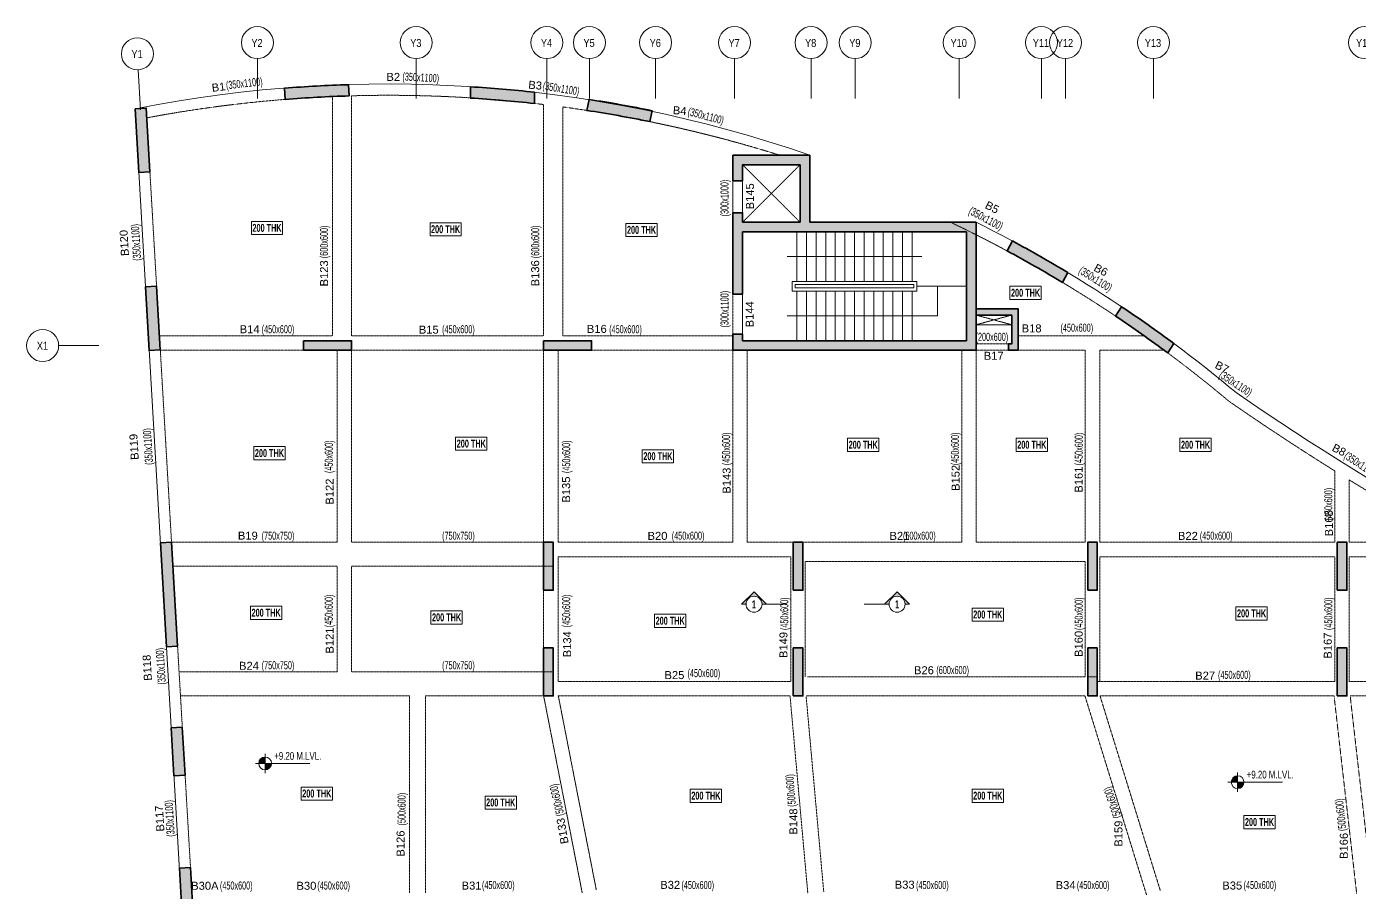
# Model space of a CAD drawing. Header units: millimetres. Extents: x 369 to 70603, y 264 to 64054.
# Drawn here: x 369 to 42012, y 37002 to 64054 of the extents above; entities that cross this region are included whole.
import ezdxf
from ezdxf.enums import TextEntityAlignment as Align

# ---------------------------------------------------------------- set-up
doc = ezdxf.new("R2010")
doc.units = ezdxf.units.MM
doc.linetypes.add('Grid Line', pattern=[2222.5, 1270, -317.5, 317.5, -317.5])
doc.linetypes.add('HIDDEN', pattern=[0.375, 0.25, -0.125])
for name, color, linetype, lineweight in [('A-ANNO-DIMS', 8, 'Continuous', 15), ('A-DETL-MISC', 35, 'Continuous', 15), ('A-FLOR-IDEN', 11, 'Continuous', 9), ('A-GRIDS', 8, 'Continuous', 9), ('A-HIDD-ABVE', 8, 'HIDDEN', 20), ('G-____-____-DIMS', 7, 'Continuous', 9), ('G-ANNO-SYMB', 1, 'Continuous', 9), ('S-BEAM', 7, 'Continuous', 18), ('S-BEAM-IDEN', 2, 'Continuous', 9), ('S-COL HATCH', 9, 'Continuous', 0), ('S-COLS', 5, 'Continuous', 35), ('S-GRIDS', 8, 'Continuous', 9)]:
    doc.layers.add(name, color=color, linetype=linetype, lineweight=lineweight)
doc.layers.add('Beam Nos', color=7, linetype='Continuous')
doc.styles.add('Arial Narrow', font='ARIALN.TTF', dxfattribs={"height": 400})
doc.styles.add('Dim.s & Anno.(Misc.)', font='ARIALN.TTF')
doc.styles.add('SC-BBS1', font='SansSerif')
doc.styles.add('Swis721 LtCn BT', font='swisscl.ttf', dxfattribs={"width": 0.9, "height": 233.355162})
doc.styles.add('Swis721 LtCn BT_1', font='swisscl.ttf', dxfattribs={"height": 240})
doc.styles.add('Swis721 LtCn BT_B', font='', dxfattribs={"width": 0.9, "height": 246.918336})
doc.styles.get('Swis721 LtCn BT_B').set_extended_font_data('Swis721 LtCn BT', bold=True)
doc.dimstyles.new('A-GFC-100', dxfattribs={"dimscale": 100, "dimtxt": 1.75, "dimasz": 1.5, "dimexe": 1.5, "dimexo": 0, "dimgap": 1, "dimtad": 1, "dimdsep": 46, "dimtxsty": 'Dim.s & Anno.(Misc.)', "dimblk": 'ARCHTICK', "dimcen": 0, "dimdle": 1.5, "dimclrd": 256, "dimclre": 8, "dimclrt": 6, "dimazin": 2, "dimtfac": 1, "dimtix": 1, "dimtmove": 2, "dimatfit": 3, "dimfxl": 1, "dimtolj": 1, "dimlwd": -1, "dimlwe": 9, "dimarcsym": 0})

# ---------------------------------------------------------------- blocks, each defined once
blk = doc.blocks.new('_ARCHTICK')
at = {"color": 0, "linetype": 'ByBlock', "const_width": 0.15}
blk.add_lwpolyline([(-0.5, -0.5), (0.5, 0.5)], dxfattribs=at)
blk = doc.blocks.new('A$Cb7cd9481')
at = {"layer": 'S-COL HATCH', "transparency": 33554687}
h = blk.add_hatch(color=256, dxfattribs=at)
h.dxf.hatch_style = 1
h.paths.add_polyline_path([(-9681, 41101), (-9700, 41450, 0.01185), (-11697, 41341), (-11678, 40991, -0.011949)])
h = blk.add_hatch(color=256, dxfattribs=at)
h.dxf.hatch_style = 1
h.paths.add_polyline_path([(-3886, 40864), (-3886, 41216, 0.011892), (-5886, 41384), (-5886, 41033, -0.011992)])
h = blk.add_hatch(color=256, dxfattribs=at)
h.dxf.hatch_style = 1
h.paths.add_polyline_path([(-282, 40295), (-212, 40638, 0.011811), (-2182, 40990), (-2251, 40647, -0.01191)])
h = blk.add_hatch(color=256, dxfattribs=at)
h.dxf.hatch_style = 1
h.paths.add_polyline_path([(-16019, 40721), (-16368, 40700), (-16252, 38704), (-15902, 38724)])
h = blk.add_hatch(color=256, dxfattribs=at)
h.dxf.hatch_style = 1
h.paths.add_polyline_path([(9915, 37151), (4715, 37151), (4715, 39251), (2315, 39251), (2315, 38451), (2615, 38451), (2615, 38951), (4415, 38951), (4415, 37151), (2615, 37151), (2615, 37451), (2315, 37451), (2315, 34901), (2615, 34901), (2615, 36851), (9615, 36851), (9615, 33451), (2615, 33451), (2615, 33651), (2315, 33651), (2315, 33151), (9915, 33151)])
h = blk.add_hatch(color=256, dxfattribs=at)
h.dxf.hatch_style = 1
h.paths.add_polyline_path([(11046, 36567), (10880, 36258, -0.01191), (12618, 35269), (12784, 35577, 0.011811)])
h = blk.add_hatch(color=256, dxfattribs=at)
h.dxf.hatch_style = 1
h.paths.add_polyline_path([(-15694, 35157), (-16043, 35136), (-15927, 33140), (-15578, 33160)])
h = blk.add_hatch(color=256, dxfattribs=at)
h.dxf.hatch_style = 1
h.paths.add_polyline_path([(11225, 34450), (9915, 34450), (9915, 34250), (11025, 34250), (11025, 33350), (10925, 33350), (10925, 33151), (11225, 33150), (11225, 33350)])
h = blk.add_hatch(color=256, dxfattribs=at)
h.dxf.hatch_style = 1
h.paths.add_polyline_path([(14462, 34513), (14267, 34222, -0.01191), (15902, 33069), (16097, 33360, 0.011811)])
h = blk.add_hatch(color=256, dxfattribs=at)
h.dxf.hatch_style = 1
h.paths.add_polyline_path([(-11102, 33451), (-11102, 33151), (-9602, 33151), (-9602, 33451)])
h = blk.add_hatch(color=256, dxfattribs=at)
h.dxf.hatch_style = 1
h.paths.add_polyline_path([(-3600, 33451), (-3600, 33151), (-2100, 33151), (-2100, 33451)])
h = blk.add_hatch(color=256, dxfattribs=at)
h.dxf.hatch_style = 1
h.paths.add_polyline_path([(-15227, 27150), (-15577, 27130), (-15387, 23885), (-15038, 23905)])
h = blk.add_hatch(color=256, dxfattribs=at)
h.dxf.hatch_style = 1
h.paths.add_polyline_path([(-3600, 25651), (-3300, 25651), (-3300, 27151), (-3600, 27151)])
h = blk.add_hatch(color=256, dxfattribs=at)
h.dxf.hatch_style = 1
h.paths.add_polyline_path([(-3600, 25651), (-3300, 25651), (-3300, 27151), (-3600, 27151)])
h = blk.add_hatch(color=256, dxfattribs=at)
h.dxf.hatch_style = 1
h.paths.add_polyline_path([(4200, 25651), (4500, 25651), (4500, 27151), (4200, 27151)])
h = blk.add_hatch(color=256, dxfattribs=at)
h.dxf.hatch_style = 1
h.paths.add_polyline_path([(4200, 25651), (4500, 25651), (4500, 27151), (4200, 27151)])
h = blk.add_hatch(color=256, dxfattribs=at)
h.dxf.hatch_style = 1
h.paths.add_polyline_path([(13400, 25651), (13700, 25651), (13700, 27151), (13400, 27151)])
h = blk.add_hatch(color=256, dxfattribs=at)
h.dxf.hatch_style = 1
h.paths.add_polyline_path([(13400, 25651), (13700, 25651), (13700, 27151), (13400, 27151)])
h = blk.add_hatch(color=256, dxfattribs=at)
h.dxf.hatch_style = 1
h.paths.add_polyline_path([(21200, 25651), (21500, 25651), (21500, 27151), (21200, 27151)])
h = blk.add_hatch(color=256, dxfattribs=at)
h.dxf.hatch_style = 1
h.paths.add_polyline_path([(21200, 25651), (21500, 25651), (21500, 27151), (21200, 27151)])
h = blk.add_hatch(color=256, dxfattribs=at)
h.dxf.hatch_style = 1
h.paths.add_polyline_path([(-3600, 22351), (-3300, 22351), (-3300, 23851), (-3600, 23851)])
h = blk.add_hatch(color=256, dxfattribs=at)
h.dxf.hatch_style = 1
h.paths.add_polyline_path([(-3600, 22351), (-3300, 22351), (-3300, 23851), (-3600, 23851)])
h = blk.add_hatch(color=256, dxfattribs=at)
h.dxf.hatch_style = 1
h.paths.add_polyline_path([(4200, 22351), (4500, 22351), (4500, 23851), (4200, 23851)])
h = blk.add_hatch(color=256, dxfattribs=at)
h.dxf.hatch_style = 1
h.paths.add_polyline_path([(4200, 22351), (4500, 22351), (4500, 23851), (4200, 23851)])
h = blk.add_hatch(color=256, dxfattribs=at)
h.dxf.hatch_style = 1
h.paths.add_polyline_path([(13400, 22351), (13700, 22351), (13700, 23851), (13400, 23851)])
h = blk.add_hatch(color=256, dxfattribs=at)
h.dxf.hatch_style = 1
h.paths.add_polyline_path([(13400, 22351), (13700, 22351), (13700, 23851), (13400, 23851)])
h = blk.add_hatch(color=256, dxfattribs=at)
h.dxf.hatch_style = 1
h.paths.add_polyline_path([(21200, 22351), (21500, 22351), (21500, 23851), (21200, 23851)])
h = blk.add_hatch(color=256, dxfattribs=at)
h.dxf.hatch_style = 1
h.paths.add_polyline_path([(21200, 22351), (21500, 22351), (21500, 23851), (21200, 23851)])
h = blk.add_hatch(color=256, dxfattribs=at)
h.dxf.hatch_style = 1
h.paths.add_polyline_path([(-15239, 21348), (-15152, 19851), (-14802, 19871), (-14890, 21369)])
h = blk.add_hatch(color=256, dxfattribs=at)
h.dxf.hatch_style = 1
h.paths.add_polyline_path([(-14983, 16966), (-14896, 15469), (-14547, 15489), (-14634, 16986)])
at = {"layer": 'S-COLS'}
for p, q in [((4715, 39251, 0), (2315, 39251, 0)), ((4715, 37151, 0), (4715, 39251, 0)), ((4415, 38951, 0), (2615, 38951, 0)), ((4415, 37151, 0), (4415, 38951, 0)), ((4415, 37151, 0), (2615, 37151)), ((9915, 37151), (4715, 37151, 0)), ((9915, 33151), (9915, 37151)), ((2615, 36851), (9615, 36851)), ((2615, 34901), (2615, 36851)), ((9615, 36851), (9615, 33451)), ((2315, 34901), (2615, 34901)), ((2315, 33651), (2315, 33151)), ((2615, 33651), (2315, 33651)), ((2615, 33451), (2615, 33651)), ((9615, 33451), (2615, 33451)), ((2315, 33151), (9915, 33151))]:
    blk.add_line(p, q, dxfattribs=at)
at = {"layer": 'S-COLS', "elevation": 0}
for points in [[(-9700, 41450, 0.01185), (-11697, 41341), (-11678, 40991, -0.011949), (-9681, 41101), (-9700, 41450)], [(-5886, 41384, -0.011892), (-3886, 41216), (-3886, 40864, 0.011992), (-5886, 41033), (-5886, 41384)], [(-282, 40295), (-212, 40638, 0.011811), (-2182, 40990), (-2251, 40647, -0.01191), (-282, 40295)], [(12784, 35577, 0.011811), (11046, 36567), (10880, 36258, -0.01191), (12618, 35269), (12784, 35577)], [(14462, 34513), (14267, 34222, -0.01191), (15902, 33069), (16097, 33360, 0.011811), (14462, 34513)]]:
    blk.add_lwpolyline(points, format="xyb", dxfattribs=at)
for points in [[(-16368, 40700), (-16019, 40721), (-15902, 38724), (-16252, 38704)], [(-16043, 35136), (-15694, 35157), (-15578, 33160), (-15927, 33140)], [(-11102, 33451), (-11102, 33151), (-9602, 33151), (-9602, 33451)], [(-3600, 33451), (-3600, 33151), (-2100, 33151), (-2100, 33451)], [(-15577, 27130), (-15227, 27150), (-15038, 23905), (-15387, 23885)], [(-3600, 25651), (-3300, 25651), (-3300, 27151), (-3600, 27151)], [(-3600, 25651), (-3300, 25651), (-3300, 27151), (-3600, 27151)], [(4200, 25651), (4500, 25651), (4500, 27151), (4200, 27151)], [(4200, 25651), (4500, 25651), (4500, 27151), (4200, 27151)], [(13400, 25651), (13700, 25651), (13700, 27151), (13400, 27151)], [(13400, 25651), (13700, 25651), (13700, 27151), (13400, 27151)], [(21200, 25651), (21500, 25651), (21500, 27151), (21200, 27151)], [(21200, 25651), (21500, 25651), (21500, 27151), (21200, 27151)], [(-3600, 22351), (-3300, 22351), (-3300, 23851), (-3600, 23851)], [(-3600, 22351), (-3300, 22351), (-3300, 23851), (-3600, 23851)], [(4200, 22351), (4500, 22351), (4500, 23851), (4200, 23851)], [(4200, 22351), (4500, 22351), (4500, 23851), (4200, 23851)], [(13400, 22351), (13700, 22351), (13700, 23851), (13400, 23851)], [(13400, 22351), (13700, 22351), (13700, 23851), (13400, 23851)], [(21200, 22351), (21500, 22351), (21500, 23851), (21200, 23851)], [(21200, 22351), (21500, 22351), (21500, 23851), (21200, 23851)], [(-15239, 21348), (-14890, 21369), (-14802, 19871), (-15152, 19851)], [(-14983, 16966), (-14634, 16986), (-14547, 15489), (-14896, 15469)]]:
    blk.add_lwpolyline(points, close=True, dxfattribs=at)
for points in [[(2615, 38951), (2615, 38451), (2315, 38451), (2315, 39251)], [(2615, 37151), (2615, 37451), (2315, 37451), (2315, 34901)], [(9915, 34450), (11225, 34450), (11225, 33350), (11225, 33150), (10925, 33151), (10925, 33350), (11025, 33350), (11025, 34250), (9915, 34250), (9915, 34450)]]:
    blk.add_lwpolyline(points, dxfattribs=at)
blk = doc.blocks.new('Spot Elevations - M_Spot Elevation - Target Filled-23738-FIRST FLOOR  FRAMING PLAN _NTA_')
at = {"layer": 'G-____-____-DIMS'}
h = blk.add_hatch(color=256, dxfattribs=at)
edge = h.paths.add_edge_path(flags=0)
edge.add_line((0, 0), (-2, 0))
edge.add_arc((0, 0), 2, 90, 180, ccw=False)
edge.add_line((0, 2), (0, 0))
h = blk.add_hatch(color=256, dxfattribs=at)
edge = h.paths.add_edge_path(flags=0)
edge.add_line((0, 0), (2, 0))
edge.add_arc((0, 0), 2, 270, 360, ccw=False)
edge.add_line((0, -2), (0, 0))
for p, q in [((-3, 0), (14, 0)), ((0, -3), (0, 3))]:
    blk.add_line(p, q, dxfattribs=at)
blk.add_circle((0, 0), 2, dxfattribs=at)
blk = doc.blocks.new('Grid - Type 1 Structural-6743905-9TH FLOOR LVL')
at = {"layer": 'A-GRIDS'}
blk.add_circle((0, 0), 4, dxfattribs=at)
blk = doc.blocks.new('A$C45bf0ae9')
at = {"layer": 'S-GRIDS', "linetype": 'Grid Line'}
for p, q in [((-12545, 41014), (-12545, 42264)), ((-7583, 41014), (-7583, 42264)), ((-3500, 41014), (-3500, 42264)), ((-2170, 41014), (-2170, 42264)), ((-100, 41014), (-100, 42264)), ((2365, 41014), (2365, 42264)), ((4755, 41014), (4755, 42264)), ((6135, 41014), (6135, 42264)), ((9385, 41014), (9385, 42264)), ((11955, 41014), (11955, 42264)), ((12705, 41014), (12705, 42264)), ((15455, 41014), (15455, 42264)), ((-16192, 40669), (-16265, 41917)), ((-17504, 33297), (-18754, 33297))]:
    blk.add_line(p, q, dxfattribs=at)
at = {"layer": 'A-GRIDS', "xscale": 124.9999999999999, "yscale": 124.9999999999999, "zscale": 124.9999999999999}
for p, rotation in [((-16294, 42416), 3.339999999999538), ((-19254, 33297), 89.99999999999982)]:
    blk.add_blockref('Grid - Type 1 Structural-6743905-9TH FLOOR LVL', p, dxfattribs=dict(at, rotation=rotation))
for p in [(-12545, 42764), (-7583, 42764), (-3500, 42764), (-2170, 42764), (-100, 42764), (2365, 42764), (4755, 42764), (6135, 42764), (9385, 42764), (11955, 42764), (12705, 42764), (15455, 42764), (22055, 42764)]:
    blk.add_blockref('Grid - Type 1 Structural-6743905-9TH FLOOR LVL', p, dxfattribs=at)
at = {"layer": 'A-GRIDS', "lineweight": 18, "char_height": 250, "attachment_point": 1, "style": 'Arial Narrow'}
for s, insert, width in [('Y1', (-16480, 42530), 440.93), ('Y2', (-12731, 42879), 440.93), ('Y3', (-7769, 42879), 440.93), ('Y4', (-3686, 42879), 440.93), ('Y5', (-2356, 42879), 440.93), ('Y6', (-286, 42879), 440.93), ('Y7', (2179, 42879), 440.93), ('Y8', (4569, 42879), 440.93), ('Y9', (5949, 42879), 440.93), ('Y10', (9116, 42879), 641.35), ('Y11', (11686, 42879), 641.35), ('Y12', (12436, 42879), 641.35), ('Y13', (15186, 42879), 641.35), ('Y14', (21786, 42879), 641.35), ('X1', (-19437, 33415), 440.93)]:
    blk.add_mtext(s, dxfattribs=dict(at, insert=insert, width=width))
blk = doc.blocks.new('Detail View - M_Section Head - Structural Type 1-785420-STILT FLOOR FRAMING PLAN')
at = {"layer": 'G-ANNO-SYMB'}
h = blk.add_hatch(color=9, dxfattribs=at)
edge = h.paths.add_edge_path(flags=0)
edge.add_line((-8.5, 0), (-9.86, 0))
edge.add_line((-9.86, 0), (-5.99, 3.87))
edge.add_line((-5.99, 3.87), (-2.12, 0))
edge.add_line((-2.12, 0), (-3.5, 0))
edge.add_arc((-6, 0), 2.5, 360, 540)
for p, q in [((-5.99, 3.87), (-9.86, 0)), ((-5.99, 3.87), (-2.12, 0)), ((-8.5, 0), (-9.86, 0)), ((-3.5, 0), (-2.12, 0))]:
    blk.add_line(p, q, dxfattribs=at)
at = {"layer": 'G-ANNO-SYMB', "color": 5}
for p, q in [((-5.99, 3.87), (-9.86, 0)), ((-2.12, 0), (-5.99, 3.87)), ((-9.86, 0), (-8.5, 0)), ((-3.5, 0), (4.24, 0)), ((-3.5, 0), (-2.12, 0))]:
    blk.add_line(p, q, dxfattribs=at)
at = {"layer": 'G-ANNO-SYMB'}
blk.add_arc((-6, 0), 2.5, 360, 180, dxfattribs=at)
at = {"layer": 'G-ANNO-SYMB', "color": 5}
for start, end in [(360, 180), (180, 360)]:
    blk.add_arc((-6, 0), 2.5, start, end, dxfattribs=at)
blk = doc.blocks.new('A$C21ee9bdd')
at = {"layer": 'A-DETL-MISC'}
for p, q in [((-5300, 0), (-5300, -1550)), ((-5000, 0), (-5000, -1550)), ((-4700, 0), (-4700, -1550)), ((-4400, 0), (-4400, -1550)), ((-4100, 0), (-4100, -1550)), ((-3800, 0), (-3800, -1550)), ((-3500, 0), (-3500, -1550)), ((-3200, 0), (-3200, -1550)), ((-2900, 0), (-2900, -1550)), ((-2600, 0), (-2600, -1550)), ((-2300, 0), (-2300, -1550)), ((-2000, 0), (-2000, -1550)), ((-1700, 0), (-1700, -1550)), ((-5300, -3400), (-5300, -1850)), ((-5000, -3400), (-5000, -1850)), ((-4700, -3400), (-4700, -1850)), ((-4400, -3400), (-4400, -1850)), ((-4100, -3400), (-4100, -1850)), ((-3800, -3400), (-3800, -1850)), ((-3500, -3400), (-3500, -1850)), ((-3200, -3400), (-3200, -1850)), ((-2900, -3400), (-2900, -1850)), ((-2600, -3400), (-2600, -1850)), ((-2300, -3400), (-2300, -1850)), ((-2000, -3400), (-2000, -1850)), ((-1700, -3400), (-1700, -1850)), ((-1550, -1700), (0, -1700))]:
    blk.add_line(p, q, dxfattribs=at)
for points in [[(-1550, -1550), (-1550, -1850), (-5450, -1850), (-5450, -1550)], [(-1650, -1650), (-1650, -1750), (-5350, -1750), (-5350, -1650)]]:
    blk.add_lwpolyline(points, close=True, dxfattribs=at)
at = {"layer": 'A-ANNO-DIMS', "ltscale": 500}
for points in [[(-1400, -775), (-5600, -775)], [(-1700, -2625), (-912, -2625), (-912, -1700)], [(-5600, -2625), (-1700, -2625)]]:
    blk.add_leader(points, dimstyle='A-GFC-100', override={"dimasz": 0.002, "dimtad": 0, "dimfxl": 0.18, "dimarcsym": 1}, dxfattribs=at)

msp = doc.modelspace()

# ---------------------------------------------------------------- linework, layer by layer
at = {"layer": 'A-FLOR-IDEN', "color": 8, "flags": 128}
for points in [[(8368.4, 57967.7), (8368.4, 57555.8), (7390.9, 57555.8), (7390.9, 57967.7)], [(8368.4, 57967.7), (8368.4, 57555.8), (7390.9, 57555.8), (7390.9, 57967.7)], [(13949.9, 57926.7), (13949.9, 57514.8), (12972.4, 57514.8), (12972.4, 57926.7)], [(13949.9, 57926.7), (13949.9, 57514.8), (12972.4, 57514.8), (12972.4, 57926.7)], [(20070.9, 57905.7), (20070.9, 57493.8), (19093.4, 57493.8), (19093.4, 57905.7)], [(20070.9, 57905.7), (20070.9, 57493.8), (19093.4, 57493.8), (19093.4, 57905.7)], [(32072.4, 55939.7), (32072.4, 55527.8), (31094.9, 55527.8), (31094.9, 55939.7)], [(32072.4, 55939.7), (32072.4, 55527.8), (31094.9, 55527.8), (31094.9, 55939.7)], [(14751.4, 51227.2), (14751.4, 50815.3), (13773.9, 50815.3), (13773.9, 51227.2)], [(14751.4, 51227.2), (14751.4, 50815.3), (13773.9, 50815.3), (13773.9, 51227.2)], [(8443.9, 50930.2), (8443.9, 50518.3), (7466.4, 50518.3), (7466.4, 50930.2)], [(8443.9, 50930.2), (8443.9, 50518.3), (7466.4, 50518.3), (7466.4, 50930.2)], [(20584.4, 50833.7), (20584.4, 50421.8), (19606.9, 50421.8), (19606.9, 50833.7)], [(20584.4, 50833.7), (20584.4, 50421.8), (19606.9, 50421.8), (19606.9, 50833.7)], [(8340.7, 45942.8), (8340.7, 45531), (7363.2, 45531), (7363.2, 45942.8)], [(8340.7, 45942.8), (8340.7, 45531), (7363.2, 45531), (7363.2, 45942.8)], [(30889.9, 45885.2), (30889.9, 45473.3), (29912.4, 45473.3), (29912.4, 45885.2)], [(30889.9, 45885.2), (30889.9, 45473.3), (29912.4, 45473.3), (29912.4, 45885.2)], [(39134.9, 45920.7), (39134.9, 45508.8), (38157.4, 45508.8), (38157.4, 45920.7)], [(39134.9, 45920.7), (39134.9, 45508.8), (38157.4, 45508.8), (38157.4, 45920.7)], [(13980.4, 45797.7), (13980.4, 45385.8), (13002.9, 45385.8), (13002.9, 45797.7)], [(13980.4, 45797.7), (13980.4, 45385.8), (13002.9, 45385.8), (13002.9, 45797.7)], [(20966.9, 45689.7), (20966.9, 45277.8), (19989.4, 45277.8), (19989.4, 45689.7)], [(20966.9, 45689.7), (20966.9, 45277.8), (19989.4, 45277.8), (19989.4, 45689.7)], [(9924.4, 40292.2), (9924.4, 39880.3), (8946.9, 39880.3), (8946.9, 40292.2)], [(9924.4, 40292.2), (9924.4, 39880.3), (8946.9, 39880.3), (8946.9, 40292.2)], [(15671.4, 40012.2), (15671.4, 39600.3), (14693.9, 39600.3), (14693.9, 40012.2)], [(15671.4, 40012.2), (15671.4, 39600.3), (14693.9, 39600.3), (14693.9, 40012.2)], [(22082.4, 40225.2), (22082.4, 39813.3), (21104.9, 39813.3), (21104.9, 40225.2)], [(22082.4, 40225.2), (22082.4, 39813.3), (21104.9, 39813.3), (21104.9, 40225.2)], [(30889.9, 40225.2), (30889.9, 39813.3), (29912.4, 39813.3), (29912.4, 40225.2)], [(30889.9, 40225.2), (30889.9, 39813.3), (29912.4, 39813.3), (29912.4, 40225.2)], [(39380.9, 39402.7), (39380.9, 38990.8), (38403.4, 38990.8), (38403.4, 39402.7)], [(39380.9, 39402.7), (39380.9, 38990.8), (38403.4, 38990.8), (38403.4, 39402.7)]]:
    msp.add_lwpolyline(points, close=True, dxfattribs=at)
at = {"layer": 'A-FLOR-IDEN', "color": 8, "elevation": 0, "flags": 128}
for points in [[(26999.4, 51189.8), (26999.4, 50778), (26021.9, 50778), (26021.9, 51189.8)], [(26999.4, 51189.8), (26999.4, 50778), (26021.9, 50778), (26021.9, 51189.8)], [(32266.9, 51189.8), (32266.9, 50778), (31289.4, 50778), (31289.4, 51189.8)], [(32266.9, 51189.8), (32266.9, 50778), (31289.4, 50778), (31289.4, 51189.8)], [(37384.4, 51189.8), (37384.4, 50778), (36406.9, 50778), (36406.9, 51189.8)], [(37384.4, 51189.8), (37384.4, 50778), (36406.9, 50778), (36406.9, 51189.8)]]:
    msp.add_lwpolyline(points, close=True, dxfattribs=at)
at = {"layer": 'A-HIDD-ABVE', "linetype": 'HIDDEN'}
for p, q in [((22737.7, 59741.5, 0), (24537.7, 57941.5, 0)), ((22737.7, 57941.5, 0), (24537.7, 59741.5, 0)), ((30037.7, 54740.3, 0), (31147.7, 55040.4, 0)), ((30037.7, 55040.3, 0), (31147.7, 54740.4, 0))]:
    msp.add_line(p, q, dxfattribs=at)
at = {"layer": 'S-BEAM', "linetype": 'HIDDEN'}
for p, q in [((9921, 54390.3), (9921, 61871.7)), ((16523.3, 54390.3, 0), (16523.3, 61620.8, 0)), ((22437.7, 55690.3, 0), (22437.7, 54440.3, 0)), ((4519.9, 54390.3), (9921, 54390.3)), ((10521, 54390.3), (16523.3, 54390.3)), ((17123.3, 54390.3), (22437.7, 54390.3)), ((30037.7, 54140.3, 0), (31047.9, 54140.4, 0)), ((31347.7, 54390.3, 0), (35293.2, 54390.3, 0)), ((4545.8, 53940.3), (17490.1, 53940.3)), ((10071.4, 47940.3, 0), (10071.4, 53941.5, 0)), ((10521.4, 47941.5, 0), (10521.4, 53941.5, 0)), ((16523.3, 47940.3, 0), (16523.3, 53940.3, 0)), ((16973.3, 47940.3, 0), (16973.3, 53940.3, 0)), ((16973.3, 53940.3), (22437.7, 53940.3, 0)), ((22437.7, 47940.3, 0), (22437.7, 53940.3, 0)), ((22887.7, 47940.3, 0), (22887.7, 53940.3, 0)), ((29587.7, 47940.3, 0), (29587.7, 53940.3, 0)), ((30037.7, 53940.3, 0), (33448.3, 53940.3)), ((30037.7, 47940.3, 0), (30037.7, 53940.3, 0)), ((33448.3, 47940.3), (33448.3, 53941.5, 0)), ((33898.3, 53940.3), (35915.8, 53940.3)), ((33898.3, 47940.3), (33898.3, 53940.3, 0)), ((41248.3, 47940.3), (41248.3, 50169, 0)), ((41698.3, 47940.3), (41698.3, 49889.7)), ((4896.2, 47940.3), (10071.4, 47940.3)), ((10521, 47940.3), (16823.3, 47940.3)), ((16973.3, 47940.3), (22437.7, 47940.3)), ((22887.7, 47940.3), (29587.7, 47940.3)), ((30037.7, 47940.3), (33448.3, 47940.3)), ((33898.3, 47940.3), (41248.3, 47940.3)), ((41698.3, 47940.3), (45028.9, 47940.3)), ((16973.3, 43590.3, 0), (16973.3, 47490.3, 0)), ((16973.3, 47490.3), (24248.3, 47490.3)), ((24248.3, 43590.3), (24248.3, 47490.3)), ((33898.3, 47490.3), (41248.3, 47490.3)), ((33898.3, 43590.3), (33898.3, 47490.3)), ((41248.3, 43590.3), (41248.3, 47490.3)), ((41698.3, 47490.3), (45850.3, 47490.3)), ((41698.3, 43590.3), (41698.3, 47490.3)), ((4940, 47190.3), (10071.4, 47190.3)), ((10071.4, 43890.3, 0), (10071.4, 47191.5, 0)), ((10521.4, 43891.5, 0), (10521.4, 47191.5, 0)), ((10521.4, 47190.3), (16823.3, 47190.3)), ((16523.3, 43890.3, 0), (16523.3, 47190.3, 0)), ((24698.3, 43740.3), (24698.3, 47340.3)), ((24698.3, 47340.3), (33448.3, 47340.3)), ((33448.3, 43740.3), (33448.3, 47340.3)), ((5132.1, 43890.3), (10071.4, 43890.3)), ((10521, 43890.3), (16823.3, 43890.3)), ((24773.3, 43740.3), (33448.3, 43740.3)), ((33522.9, 43740.3), (33823.3, 43740.3)), ((24248.3, 43590.3), (16973.3, 43590.3)), ((41248.3, 43590.3), (33823.3, 43590.3)), ((41698.3, 43590.3), (52464.2, 43590.3)), ((5175.9, 43140.3), (12327.5, 43140.3)), ((12327.5, 36990.3), (12327.5, 43140.3)), ((12827.5, 43140.3), (16523.3, 43140.3)), ((12827.5, 36990.3), (12827.5, 43140.3)), ((17727.5, 36990.3), (16523.3, 43140.3, 0)), ((18169.1, 37076.8), (16981.6, 43141.5, 0)), ((24222.4, 43140.3), (16981.9, 43140.3)), ((24222.4, 43140.3, 0), (24778.5, 36967.9, 0)), ((24724.3, 43141.5, 0), (25276.5, 37012.8, 0)), ((24724.4, 43140.3), (33438.2, 43140.3)), ((33438.2, 43140.3, 0), (35362.5, 36923.8)), ((41221.8, 43140.3), (33909.2, 43140.3)), ((33909.2, 43140.3, 0), (35792.4, 37056.9)), ((41929.1, 36961.9), (41221.8, 43140.3, 0)), ((42425.9, 37018.8), (41725, 43141.5, 0)), ((45419.9, 43140.3), (41725.1, 43140.3))]:
    msp.add_line(p, q, dxfattribs=at)
at = {"layer": 'S-BEAM'}
for p, q in [((22437.7, 59240.3, 0), (22437.7, 58240.3, 0)), ((22737.7, 59240.3, 0), (22737.7, 58240.3, 0)), ((22737.7, 55690.3, 0), (22737.7, 54440.3, 0)), ((30037.7, 54740.3, 0), (31147.7, 54740.4, 0))]:
    msp.add_line(p, q, dxfattribs=at)
at = {"layer": 'S-BEAM', "ltscale": 250000, "elevation": 0}
for points in [[(24837.7, 60041.5, 0.1331416), (3754.7, 61490.7), (6950.3, 6716.3)], [(70277.9, 39153.7, -0.1044195), (38160.8, 52618.7, 0.059137), (30037.7, 57941.5, 0.0634891)]]:
    msp.add_lwpolyline(points, format="xyb", dxfattribs=at)
at = {"layer": 'S-BEAM', "linetype": 'HIDDEN', "elevation": 0}
for points in [[(9921, 61871.7, 0.0357696), (4121.9, 61204.8), (5534.7, 36990.3)], [(16523.3, 61620.8, 0.0368221), (10521, 61893.1), (10521, 54390.3)], [(23887.4, 60041.5, 0.0424826), (17123.3, 61544.6), (17123.3, 54390.3)], [(33448.3, 55623.7, 0.0294377), (29238.3, 57941.5, 0.0294377)], [(35293.2, 54390.3, 0.0135836), (33448.3, 55623.7, 0.0103147)], [(41248.3, 50169, -0.0116696), (37948.3, 52340.2, 0.0158354), (35915.8, 53940.3, 0.0158354)], [(45028.9, 47940.3, -0.0114004), (41698.3, 49889.7)]]:
    msp.add_lwpolyline(points, format="xyb", dxfattribs=at)

# ---------------------------------------------------------------- block references
at = {"layer": 'Beam Nos'}
msp.add_blockref('A$C45bf0ae9', (20123.1, 20790.3), dxfattribs=at)
at = {"layer": 'G-____-____-DIMS', "xscale": 99.99999999999991, "yscale": 99.99999999999991, "zscale": 99.99999999999991}
for p in [(7820.4, 41029.6, 0), (38207.8, 40444.6, 0)]:
    msp.add_blockref('Spot Elevations - M_Spot Elevation - Target Filled-23738-FIRST FLOOR  FRAMING PLAN _NTA_', p, dxfattribs=at)
at = {"layer": 'G-ANNO-SYMB', "extrusion": (0, 0, -1), "yscale": 99.99999999999991, "zscale": 99.99999999999991}
for p, xscale in [((-23696.7, 46006.1), -99.99999999999991), ((-26967.4, 46006.1), 99.99999999999991)]:
    msp.add_blockref('Detail View - M_Section Head - Structural Type 1-785420-STILT FLOOR FRAMING PLAN', p, dxfattribs=dict(at, xscale=xscale))
at = {"layer": 'S-BEAM'}
msp.add_blockref('A$Cb7cd9481', (20123.1, 20790.3), dxfattribs=at)
at = {"layer": 'S-BEAM-IDEN'}
msp.add_blockref('A$C21ee9bdd', (29737.7, 57641.5, 0), dxfattribs=at)

# ---------------------------------------------------------------- texts
at = {"layer": 'A-FLOR-IDEN', "color": 1, "char_height": 246.92, "width": 1155, "attachment_point": 2, "line_spacing_factor": 0.964267, "style": 'Swis721 LtCn BT_B'}
for insert in [(7879.7, 57889.6), (7879.7, 57889.6), (13461.2, 57848.6), (13461.2, 57848.6), (19582.2, 57827.6), (19582.2, 57827.6), (31583.7, 55861.6), (31583.7, 55861.6), (7955.2, 50852.1), (7955.2, 50852.1), (14262.7, 51149.1), (14262.7, 51149.1), (26510.7, 51111.8), (26510.7, 51111.8), (31778.2, 51111.8), (36895.7, 51111.8), (20095.7, 50755.6), (20095.7, 50755.6), (7851.9, 45864.8), (7851.9, 45864.8), (30401.2, 45807.1), (30401.2, 45807.1), (38646.2, 45842.6), (38646.2, 45842.6), (13491.7, 45719.6), (13491.7, 45719.6), (20478.2, 45611.6), (20478.2, 45611.6), (9435.7, 40214.1), (9435.7, 40214.1), (21593.7, 40147.1), (21593.7, 40147.1), (30401.2, 40147.1), (30401.2, 40147.1), (15182.7, 39934.1), (15182.7, 39934.1), (38892.2, 39324.6), (38892.2, 39324.6)]:
    msp.add_mtext('200 THK', dxfattribs=dict(at, insert=insert))
at = {"layer": 'Beam Nos', "color": 3, "style": 'SC-BBS1'}
for s, p in [('B2', (11824.8, 62284.5, 0)), ('B14', (7336.8, 54398, 0)), ('B15', (12933.3, 54385.5, 0)), ('B16', (18184.8, 54410, 0)), ('B18', (31772.3, 54425, 0)), ('B17', (30587.3, 53568.5, 0)), ('B19', (7280.3, 47948, 0)), ('B20', (20081.3, 47941.1)), ('B21', (27641.3, 47941.1)), ('B22', (36655.8, 47941.1)), ('B24', (7315.8, 43880.6)), ('B25', (20610.8, 43591.1)), ('B26', (28407.3, 43742.6)), ('B27', (37194.3, 43574.2)), ('B30A', (5937.3, 37007.4)), ('B30', (9110.5, 37007.4)), ('B31', (14271.2, 37012.2)), ('B32', (20478.1, 37035.7)), ('B33', (27804.9, 37040.9)), ('B34', (32833.1, 37027.5)), ('B35', (38041.1, 37014.9))]:
    msp.add_text(s, height=250, dxfattribs=at).set_placement(p, align=Align.BOTTOM_CENTER)
for s, rotation, p in [('B1', 7.54916, (6391, 61968.8)), ('B3', 355.13395, (16242.4, 62026.1, 0)), ('B4', 355.13395, (20759.6, 61231.1, 0)), ('B145', 90, (23170.3, 58751.6, 0)), ('B5', 332.64829, (30446.4, 58231, 0)), ('B123', 90, (9861.3, 56344.5)), ('B136', 90, (16458.8, 56346.9, 0)), ('B6', 332.64829, (33844.8, 56273.7)), ('B144', 90, (23160.4, 55065.9)), ('B7', 332.64829, (37629.1, 53235.2, 0)), ('B8', 332.64829, (41288.2, 50650.1, 0)), ('B135', 90, (17426.4, 49587.7, 0)), ('B143', 90, (22440.8, 49866.4)), ('B152', 90, (29596.3, 49953.3, 0)), ('B161', 90, (33442.6, 49897.8, 0)), ('B122', 90, (10036.6, 49524)), ('B168', 90, (41259.2, 48534.9, 0)), ('B121', 90, (10036.6, 44870.4)), ('B134', 90, (17458.1, 44755.1, 0)), ('B149', 90, (24216.1, 44731.1, 0)), ('B160', 90, (33442.6, 44766.3, 0)), ('B167', 90, (41225, 44712.1, 0)), ('B148', 90, (24526.2, 39214.6, 0)), ('B133', 99.96377, (17309.8, 38952.3, 0)), ('B159', 90, (34685.1, 38835.1, 0)), ('B126', 90, (12252.5, 38525.8)), ('B166', 90, (41726.8, 38452.4, 0))]:
    msp.add_text(s, height=250, rotation=rotation, dxfattribs=at).set_placement(p, align=Align.BOTTOM_CENTER)
at = {"layer": 'Beam Nos', "style": 'SC-BBS1'}
for s, p in [('B120', (3616, 57305.8, 0)), ('B119', (3924, 50934.3, 0)), ('B118', (4335.5, 44031.8, 0)), ('B117', (4724.5, 39319.8, 0))]:
    msp.add_text(s, height=250, rotation=93.339, dxfattribs=at).set_placement(p, align=Align.BOTTOM_CENTER)
at = {"layer": 'G-____-____-DIMS', "char_height": 240, "width": 1683.881, "attachment_point": 1, "line_spacing_factor": 0.970126, "style": 'Swis721 LtCn BT_1'}
for insert in [(8105.8, 41385.2, 0), (38493.2, 40800.2, 0)]:
    msp.add_mtext('+9.20 M.LVL.', dxfattribs=dict(at, insert=insert))
at = {"layer": 'G-ANNO-SYMB', "color": 5, "char_height": 246.9, "width": 330, "attachment_point": 2, "line_spacing_factor": 0.964267, "style": 'Swis721 LtCn BT_B'}
for insert in [(23096.3, 46122.5), (27567.7, 46122.5)]:
    msp.add_mtext('1', dxfattribs=dict(at, insert=insert))
at = {"layer": 'S-BEAM-IDEN', "style": 'Swis721 LtCn BT', "width": 0.8}
for s, rotation, p in [('(350x1100)', 6.47905, (6612.9, 62095.5)), ('(350x1100)', 356.84056, (12105.5, 62375.9)), ('(350x1100)', 350.68539, (16485.3, 62090.8)), ('(350x1100)', 345.05471, (21008.4, 61292.9)), ('(300x1000)', 90, (22300.6, 58124.9, 0)), ('(350x1100)', 331.79745, (29780.6, 58221.2)), ('(350x1100)', 93.60442, (3947.6, 56748.5, 0)), ('(600x600)', 90, (9783.8, 56818.5)), ('(600x600)', 90, (16386.2, 56818.5, 0)), ('(350x1100)', 327.98337, (33216.9, 56366.2)), ('(300x1100)', 90, (22300.6, 54652.9, 0)), ('(450x600)', 360, (7713.2, 54473.7)), ('(450x600)', 360, (13350.8, 54473.7)), ('(450x600)', 360, (18573.3, 54473.7)), ('(450x600)', 360, (32674.9, 54521.8, 0)), ('(200x600)', 360, (30020.4, 54236.5, 0)), ('(350x1100)', 326.35712, (37603.5, 53119.3)), ('(350x1100)', 93.60442, (4319.8, 50368.8, 0)), ('(450x600)', 90, (22350.8, 50351.1, 0)), ('(450x600)', 90, (29500.8, 50351.1, 0)), ('(450x600)', 90, (33368.5, 50344.7, 0)), ('(450x600)', 90, (9934.3, 50105.2, 0)), ('(450x600)', 90, (17353, 50104)), ('(350x1100)', 326.35712, (41512.2, 50583.5)), ('(450x600)', 90, (41168.5, 48622.4, 0)), ('(750x750)', 360, (7713.2, 48023.7)), ('(750x750)', 360, (13350.8, 48023.7)), ('(450x600)', 360, (20527.5, 48023.7)), ('(600x600)', 360, (27753.2, 48023.7)), ('(450x600)', 360, (37029.2, 48023.7)), ('(450x600)', 90, (9934.3, 45284.4, 0)), ('(450x600)', 90, (17353, 45283.2)), ('(450x600)', 90, (24168.5, 45198.2, 0)), ('(450x600)', 90, (33368.5, 45198.2, 0)), ('(450x600)', 90, (41168.5, 45198.2, 0)), ('(350x1100)', 93.60442, (4720.5, 43501.2, 0)), ('(750x750)', 360, (7713.2, 43973.7)), ('(750x750)', 360, (13350.8, 43973.7)), ('(450x600)', 360, (21020, 43726.4)), ('(600x600)', 360, (28795, 43823.7)), ('(450x600)', 360, (37596, 43673.7)), ('(500x600)', 95.07956, (24411.5, 39687, 0)), ('(500x600)', 90, (12209.9, 39093)), ('(500x600)', 103.06395, (17171.5, 39418.5)), ('(500x600)', 109.17734, (34579.4, 39362.3, 0)), ('(350x1100)', 93.60442, (4997.8, 38747.6, 0)), ('(500x600)', 96.26123, (41609.9, 38931.2, 0)), ('(450x600)', 360, (6409.5, 37089.4)), ('(450x600)', 360, (9452.2, 37089.4))]:
    msp.add_text(s, height=250, rotation=rotation, dxfattribs=at).set_placement(p)
for p in [(14597.1, 37105.3), (20829.2, 37105.3), (28160.5, 37105.3), (33185.7, 37105.3), (38395, 37105.3)]:
    msp.add_text('(450x600)', height=250, dxfattribs=at).set_placement(p)

doc.saveas('drawing.dxf')
